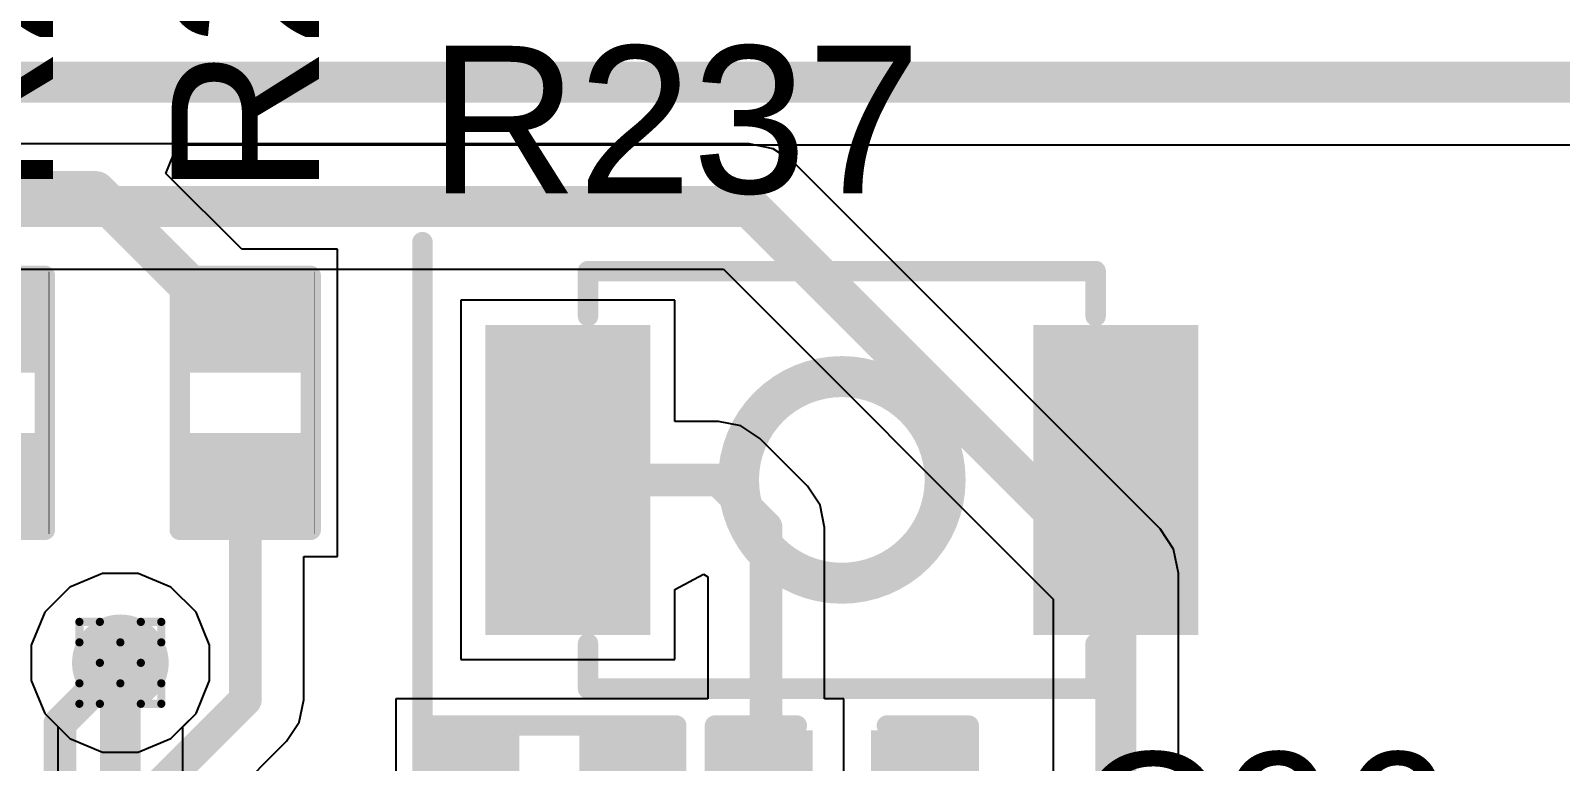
# Model space of a CAD drawing. Header units: inches. Extents: x -11 to 5379, y 0 to 5429.
# Drawn here: x 205.27 to 214.77, y 46.26 to 50.79 of the extents above; entities that cross this region are included whole.
import ezdxf

# ---------------------------------------------------------------- set-up
doc = ezdxf.new("R2010")
doc.units = ezdxf.units.IN
for name, color, linetype in [('Bottom Layer', 5, 'Continuous'), ('Drill Drawing', 1, 'Continuous'), ('GND', 16, 'Continuous'), ('PWR', 76, 'Continuous'), ('Top Layer', 1, 'Continuous'), ('Top Overlay', 2, 'Continuous'), ('Top Paste', 8, 'Continuous'), ('Top Solder', 216, 'Continuous'), ('Via Holes', 16, 'Continuous')]:
    doc.layers.add(name, color=color, linetype=linetype)
doc.styles.add('Arial', font='', dxfattribs={"height": 0.2})
doc.styles.get('Arial').set_extended_font_data('Arial')

# ---------------------------------------------------------------- blocks, each defined once
blk = doc.blocks.new('B3U_1000P_186')
at = {"layer": 'Top Layer'}
for points in [[(-2.11, 0.86), (-1.29, 0.86), (-1.29, -0.86), (-2.11, -0.86)], [(1.29, 0.86), (2.11, 0.86), (2.11, -0.86), (1.29, -0.86)]]:
    blk.add_hatch(color=1, dxfattribs=at).paths.add_polyline_path(points)
at = {"layer": 'Top Paste'}
for points in [[(-2.11, 0.86), (-1.29, 0.86), (-1.29, -0.86), (-2.11, -0.86)], [(1.29, 0.86), (2.11, 0.86), (2.11, -0.86), (1.29, -0.86)]]:
    blk.add_hatch(color=8, dxfattribs=at).paths.add_polyline_path(points)
at = {"layer": 'Top Solder'}
for points in [[(-2.2116, 0.9616), (-1.1884, 0.9616), (-1.1884, -0.9616), (-2.2116, -0.9616)], [(1.1884, 0.9616), (2.2116, 0.9616), (2.2116, -0.9616), (1.1884, -0.9616)]]:
    blk.add_hatch(color=216, dxfattribs=at).paths.add_polyline_path(points)
at = {"layer": 'Top Overlay'}
for points in [[(-1.5748, 1.2954, 0.127, 0.127, 0), (-1.5748, 1.016, 0.127, 0.127, 0)], [(1.5748, 1.2954, 0.127, 0.127, 0), (-1.5748, 1.2954, 0.127, 0.127, 0)], [(1.5748, 1.2954, 0.127, 0.127, 0), (1.5748, 1.016, 0.127, 0.127, 0)], [(-1.5748, -1.016, 0.127, 0.127, 0), (-1.5748, -1.2954, 0.127, 0.127, 0)], [(1.5748, -1.016, 0.127, 0.127, 0), (1.5748, -1.2954, 0.127, 0.127, 0)], [(1.5748, -1.2954, 0.127, 0.127, 0), (-1.5748, -1.2954, 0.127, 0.127, 0)]]:
    blk.add_lwpolyline(points, format="xyseb", dxfattribs=at)
for points in [[(-1.6065, 1.2954, 0.0635, 0.0635, 1), (-1.5431, 1.2954, 0.0635, 0.0635, 1)], [(-1.6065, 1.2954, 0.0635, 0.0635, 1), (-1.5431, 1.2954, 0.0635, 0.0635, 1)], [(1.5431, 1.2954, 0.0635, 0.0635, 1), (1.6066, 1.2954, 0.0635, 0.0635, 1)], [(1.5431, 1.2954, 0.0635, 0.0635, 1), (1.6066, 1.2954, 0.0635, 0.0635, 1)], [(-1.6065, 1.016, 0.0635, 0.0635, 1), (-1.5431, 1.016, 0.0635, 0.0635, 1)], [(1.5431, 1.016, 0.0635, 0.0635, 1), (1.6066, 1.016, 0.0635, 0.0635, 1)], [(0.6411, 0, 0.254, 0.254, 1), (-0.6411, 0, 0.254, 0.254, 1)], [(-0.7046, 0, 0.127, 0.127, 1), (-0.5776, 0, 0.127, 0.127, 1)], [(0.5776, 0, 0.127, 0.127, 1), (0.7046, 0, 0.127, 0.127, 1)], [(-1.6065, -1.016, 0.0635, 0.0635, 1), (-1.5431, -1.016, 0.0635, 0.0635, 1)], [(1.5431, -1.016, 0.0635, 0.0635, 1), (1.6066, -1.016, 0.0635, 0.0635, 1)], [(-1.6065, -1.2954, 0.0635, 0.0635, 1), (-1.5431, -1.2954, 0.0635, 0.0635, 1)], [(-1.6065, -1.2954, 0.0635, 0.0635, 1), (-1.5431, -1.2954, 0.0635, 0.0635, 1)], [(1.5431, -1.2954, 0.0635, 0.0635, 1), (1.6066, -1.2954, 0.0635, 0.0635, 1)], [(1.5431, -1.2954, 0.0635, 0.0635, 1), (1.6066, -1.2954, 0.0635, 0.0635, 1)]]:
    blk.add_lwpolyline(points, format="xyseb", close=True, dxfattribs=at)
blk = doc.blocks.new('R___0402_252')
at = {"layer": 'Top Layer'}
for points in [[(-0.6985, -0.3175), (-0.6985, 0.3175), (-0.2413, 0.3175), (-0.2413, -0.3175)], [(0.2413, -0.3175), (0.2413, 0.3175), (0.6985, 0.3175), (0.6985, -0.3175)]]:
    blk.add_hatch(color=1, dxfattribs=at).paths.add_polyline_path(points)
at = {"layer": 'Top Paste'}
for points in [[(-0.6985, -0.3175), (-0.6985, 0.3175), (-0.2413, 0.3175), (-0.2413, -0.3175)], [(0.2413, -0.3175), (0.2413, 0.3175), (0.6985, 0.3175), (0.6985, -0.3175)]]:
    blk.add_hatch(color=8, dxfattribs=at).paths.add_polyline_path(points)
at = {"layer": 'Top Solder'}
for points in [[(-0.7535, -0.3725), (-0.7535, 0.3725), (-0.1863, 0.3725), (-0.1863, -0.3725)], [(0.1863, -0.3725), (0.1863, 0.3725), (0.7535, 0.3725), (0.7535, -0.3725)]]:
    blk.add_hatch(color=216, dxfattribs=at).paths.add_polyline_path(points)
at = {"layer": 'Top Overlay'}
for points in [[(-0.7874, 0.4064, 0.127, 0.127, 0), (-0.7874, -0.4064, 0.127, 0.127, 0)], [(-0.7874, 0.4064, 0.127, 0.127, 0), (0.7874, 0.4064, 0.127, 0.127, 0)], [(0.7874, 0.4064, 0.127, 0.127, 0), (0.7874, -0.4064, 0.127, 0.127, 0)], [(-0.7874, -0.4064, 0.127, 0.127, 0), (0.7874, -0.4064, 0.127, 0.127, 0)], [(-0.8128, -0.4318, 0.00323, 0.00323, 0), (0.8128, -0.4318, 0.00323, 0.00323, 0)]]:
    blk.add_lwpolyline(points, format="xyseb", dxfattribs=at)
for points in [[(-0.8191, 0.4064, 0.0635, 0.0635, 1), (-0.7556, 0.4064, 0.0635, 0.0635, 1)], [(-0.8191, 0.4064, 0.0635, 0.0635, 1), (-0.7556, 0.4064, 0.0635, 0.0635, 1)], [(0.7556, 0.4064, 0.0635, 0.0635, 1), (0.8191, 0.4064, 0.0635, 0.0635, 1)], [(0.7556, 0.4064, 0.0635, 0.0635, 1), (0.8191, 0.4064, 0.0635, 0.0635, 1)], [(-0.8191, -0.4064, 0.0635, 0.0635, 1), (-0.7556, -0.4064, 0.0635, 0.0635, 1)], [(-0.8191, -0.4064, 0.0635, 0.0635, 1), (-0.7556, -0.4064, 0.0635, 0.0635, 1)], [(0.7556, -0.4064, 0.0635, 0.0635, 1), (0.8191, -0.4064, 0.0635, 0.0635, 1)], [(0.7556, -0.4064, 0.0635, 0.0635, 1), (0.8191, -0.4064, 0.0635, 0.0635, 1)], [(-0.8136, -0.4318, 0.00161, 0.00161, 1), (-0.812, -0.4318, 0.00161, 0.00161, 1)], [(0.812, -0.4318, 0.00161, 0.00161, 1), (0.8136, -0.4318, 0.00161, 0.00161, 1)]]:
    blk.add_lwpolyline(points, format="xyseb", close=True, dxfattribs=at)
blk = doc.blocks.new('R___0402_256')
at = {"layer": 'Top Layer'}
for points in [[(-0.6985, -0.3175), (-0.6985, 0.3175), (-0.2413, 0.3175), (-0.2413, -0.3175)], [(0.2413, -0.3175), (0.2413, 0.3175), (0.6985, 0.3175), (0.6985, -0.3175)]]:
    blk.add_hatch(color=1, dxfattribs=at).paths.add_polyline_path(points)
at = {"layer": 'Top Paste'}
for points in [[(-0.6985, -0.3175), (-0.6985, 0.3175), (-0.2413, 0.3175), (-0.2413, -0.3175)], [(0.2413, -0.3175), (0.2413, 0.3175), (0.6985, 0.3175), (0.6985, -0.3175)]]:
    blk.add_hatch(color=8, dxfattribs=at).paths.add_polyline_path(points)
at = {"layer": 'Top Solder'}
for points in [[(-0.7535, -0.3725), (-0.7535, 0.3725), (-0.1863, 0.3725), (-0.1863, -0.3725)], [(0.1863, -0.3725), (0.1863, 0.3725), (0.7535, 0.3725), (0.7535, -0.3725)]]:
    blk.add_hatch(color=216, dxfattribs=at).paths.add_polyline_path(points)
at = {"layer": 'Top Overlay'}
for points in [[(-0.7874, 0.4064, 0.127, 0.127, 0), (-0.7874, -0.4064, 0.127, 0.127, 0)], [(-0.7874, 0.4064, 0.127, 0.127, 0), (0.7874, 0.4064, 0.127, 0.127, 0)], [(0.7874, 0.4064, 0.127, 0.127, 0), (0.7874, -0.4064, 0.127, 0.127, 0)], [(-0.7874, -0.4064, 0.127, 0.127, 0), (0.7874, -0.4064, 0.127, 0.127, 0)], [(-0.8128, -0.4318, 0.00323, 0.00323, 0), (0.8128, -0.4318, 0.00323, 0.00323, 0)]]:
    blk.add_lwpolyline(points, format="xyseb", dxfattribs=at)
for points in [[(-0.8191, 0.4064, 0.0635, 0.0635, 1), (-0.7556, 0.4064, 0.0635, 0.0635, 1)], [(-0.8191, 0.4064, 0.0635, 0.0635, 1), (-0.7556, 0.4064, 0.0635, 0.0635, 1)], [(0.7556, 0.4064, 0.0635, 0.0635, 1), (0.8191, 0.4064, 0.0635, 0.0635, 1)], [(0.7556, 0.4064, 0.0635, 0.0635, 1), (0.8191, 0.4064, 0.0635, 0.0635, 1)], [(-0.8191, -0.4064, 0.0635, 0.0635, 1), (-0.7556, -0.4064, 0.0635, 0.0635, 1)], [(-0.8191, -0.4064, 0.0635, 0.0635, 1), (-0.7556, -0.4064, 0.0635, 0.0635, 1)], [(0.7556, -0.4064, 0.0635, 0.0635, 1), (0.8191, -0.4064, 0.0635, 0.0635, 1)], [(0.7556, -0.4064, 0.0635, 0.0635, 1), (0.8191, -0.4064, 0.0635, 0.0635, 1)], [(-0.8136, -0.4318, 0.00161, 0.00161, 1), (-0.812, -0.4318, 0.00161, 0.00161, 1)], [(0.812, -0.4318, 0.00161, 0.00161, 1), (0.8136, -0.4318, 0.00161, 0.00161, 1)]]:
    blk.add_lwpolyline(points, format="xyseb", close=True, dxfattribs=at)
blk = doc.blocks.new('R___0402_275')
at = {"layer": 'Top Layer'}
for points in [[(-0.6985, -0.3175), (-0.6985, 0.3175), (-0.2413, 0.3175), (-0.2413, -0.3175)], [(0.2413, -0.3175), (0.2413, 0.3175), (0.6985, 0.3175), (0.6985, -0.3175)]]:
    blk.add_hatch(color=1, dxfattribs=at).paths.add_polyline_path(points)
at = {"layer": 'Top Paste'}
for points in [[(-0.6985, -0.3175), (-0.6985, 0.3175), (-0.2413, 0.3175), (-0.2413, -0.3175)], [(0.2413, -0.3175), (0.2413, 0.3175), (0.6985, 0.3175), (0.6985, -0.3175)]]:
    blk.add_hatch(color=8, dxfattribs=at).paths.add_polyline_path(points)
at = {"layer": 'Top Solder'}
for points in [[(-0.7535, -0.3725), (-0.7535, 0.3725), (-0.1863, 0.3725), (-0.1863, -0.3725)], [(0.1863, -0.3725), (0.1863, 0.3725), (0.7535, 0.3725), (0.7535, -0.3725)]]:
    blk.add_hatch(color=216, dxfattribs=at).paths.add_polyline_path(points)
at = {"layer": 'Top Overlay'}
for points in [[(-0.7874, -0.4064, 0.127, 0.127, 0), (-0.7874, 0.4064, 0.127, 0.127, 0)], [(-0.7874, 0.4064, 0.127, 0.127, 0), (0.7874, 0.4064, 0.127, 0.127, 0)], [(0.7874, -0.4064, 0.127, 0.127, 0), (0.7874, 0.4064, 0.127, 0.127, 0)], [(-0.7874, -0.4064, 0.127, 0.127, 0), (0.7874, -0.4064, 0.127, 0.127, 0)], [(-0.8128, -0.4318, 0.00323, 0.00323, 0), (0.8128, -0.4318, 0.00323, 0.00323, 0)]]:
    blk.add_lwpolyline(points, format="xyseb", dxfattribs=at)
for points in [[(-0.8191, 0.4064, 0.0635, 0.0635, 1), (-0.7556, 0.4064, 0.0635, 0.0635, 1)], [(-0.8191, 0.4064, 0.0635, 0.0635, 1), (-0.7556, 0.4064, 0.0635, 0.0635, 1)], [(0.7556, 0.4064, 0.0635, 0.0635, 1), (0.8191, 0.4064, 0.0635, 0.0635, 1)], [(0.7556, 0.4064, 0.0635, 0.0635, 1), (0.8191, 0.4064, 0.0635, 0.0635, 1)], [(-0.8191, -0.4064, 0.0635, 0.0635, 1), (-0.7556, -0.4064, 0.0635, 0.0635, 1)], [(-0.8191, -0.4064, 0.0635, 0.0635, 1), (-0.7556, -0.4064, 0.0635, 0.0635, 1)], [(0.7556, -0.4064, 0.0635, 0.0635, 1), (0.8191, -0.4064, 0.0635, 0.0635, 1)], [(0.7556, -0.4064, 0.0635, 0.0635, 1), (0.8191, -0.4064, 0.0635, 0.0635, 1)], [(-0.8136, -0.4318, 0.00161, 0.00161, 1), (-0.812, -0.4318, 0.00161, 0.00161, 1)], [(0.812, -0.4318, 0.00161, 0.00161, 1), (0.8136, -0.4318, 0.00161, 0.00161, 1)]]:
    blk.add_lwpolyline(points, format="xyseb", close=True, dxfattribs=at)
blk = doc.blocks.new('C___0402_634')
at = {"layer": 'Top Layer'}
for points in [[(-0.6985, -0.3175), (-0.6985, 0.3175), (-0.2413, 0.3175), (-0.2413, -0.3175)], [(0.2413, -0.3175), (0.2413, 0.3175), (0.6985, 0.3175), (0.6985, -0.3175)]]:
    blk.add_hatch(color=1, dxfattribs=at).paths.add_polyline_path(points)
at = {"layer": 'Top Paste'}
for points in [[(-0.6985, -0.3175), (-0.6985, 0.3175), (-0.2413, 0.3175), (-0.2413, -0.3175)], [(0.2413, -0.3175), (0.2413, 0.3175), (0.6985, 0.3175), (0.6985, -0.3175)]]:
    blk.add_hatch(color=8, dxfattribs=at).paths.add_polyline_path(points)
at = {"layer": 'Top Solder'}
for points in [[(-0.7585, -0.3775), (-0.7585, 0.3775), (-0.1813, 0.3775), (-0.1813, -0.3775)], [(0.1813, -0.3775), (0.1813, 0.3775), (0.7585, 0.3775), (0.7585, -0.3775)]]:
    blk.add_hatch(color=216, dxfattribs=at).paths.add_polyline_path(points)
at = {"layer": 'Top Overlay'}
for points in [[(-0.7874, -0.4064, 0.127, 0.127, 0), (-0.7874, 0.4064, 0.127, 0.127, 0)], [(-0.7874, 0.4064, 0.127, 0.127, 0), (-0.2794, 0.4064, 0.127, 0.127, 0)], [(0.2794, 0.4064, 0.127, 0.127, 0), (0.7874, 0.4064, 0.127, 0.127, 0)], [(0.7874, -0.4064, 0.127, 0.127, 0), (0.7874, 0.4064, 0.127, 0.127, 0)], [(-0.7874, -0.4064, 0.127, 0.127, 0), (-0.2794, -0.4064, 0.127, 0.127, 0)], [(0.2794, -0.4064, 0.127, 0.127, 0), (0.7874, -0.4064, 0.127, 0.127, 0)]]:
    blk.add_lwpolyline(points, format="xyseb", dxfattribs=at)
for points in [[(-0.8191, 0.4064, 0.0635, 0.0635, 1), (-0.7556, 0.4064, 0.0635, 0.0635, 1)], [(-0.8191, 0.4064, 0.0635, 0.0635, 1), (-0.7556, 0.4064, 0.0635, 0.0635, 1)], [(-0.3111, 0.4064, 0.0635, 0.0635, 1), (-0.2477, 0.4064, 0.0635, 0.0635, 1)], [(0.2477, 0.4064, 0.0635, 0.0635, 1), (0.3111, 0.4064, 0.0635, 0.0635, 1)], [(0.7556, 0.4064, 0.0635, 0.0635, 1), (0.8191, 0.4064, 0.0635, 0.0635, 1)], [(0.7556, 0.4064, 0.0635, 0.0635, 1), (0.8191, 0.4064, 0.0635, 0.0635, 1)], [(-0.8191, -0.4064, 0.0635, 0.0635, 1), (-0.7556, -0.4064, 0.0635, 0.0635, 1)], [(-0.8191, -0.4064, 0.0635, 0.0635, 1), (-0.7556, -0.4064, 0.0635, 0.0635, 1)], [(-0.3111, -0.4064, 0.0635, 0.0635, 1), (-0.2477, -0.4064, 0.0635, 0.0635, 1)], [(0.2477, -0.4064, 0.0635, 0.0635, 1), (0.3111, -0.4064, 0.0635, 0.0635, 1)], [(0.7556, -0.4064, 0.0635, 0.0635, 1), (0.8191, -0.4064, 0.0635, 0.0635, 1)], [(0.7556, -0.4064, 0.0635, 0.0635, 1), (0.8191, -0.4064, 0.0635, 0.0635, 1)]]:
    blk.add_lwpolyline(points, format="xyseb", close=True, dxfattribs=at)

msp = doc.modelspace()

# ---------------------------------------------------------------- hatches: boundary and pattern name
at = {"layer": 'Bottom Layer'}
h = msp.add_hatch(color=5, dxfattribs=at)
edge = h.paths.add_edge_path()
edge.add_arc((205.8317, 46.871), 0.3, 0, 360)
at = {"layer": 'GND'}
h = msp.add_hatch(color=16, dxfattribs=at)
edge = h.paths.add_edge_path()
edge.add_arc((205.8317, 46.871), 0.3, 0, 360)
at = {"layer": 'PWR'}
h = msp.add_hatch(color=76, dxfattribs=at)
edge = h.paths.add_edge_path()
edge.add_arc((205.8317, 46.871), 0.3, 0, 360)
at = {"layer": 'Top Layer'}
h = msp.add_hatch(color=1, dxfattribs=at)
edge = h.paths.add_edge_path()
edge.add_arc((205.8317, 46.871), 0.3, 0, 360)
at = {"layer": 'Via Holes'}
h = msp.add_hatch(color=7, dxfattribs=at)
edge = h.paths.add_edge_path()
edge.add_arc((205.8317, 46.871), 0.15, 0, 360)

# ---------------------------------------------------------------- linework, layer by layer
at = {"layer": 'Bottom Layer'}
for p, q in [((209.7344, 50.0896), (185.2624, 50.0896)), ((209.8831, 50.0601), (209.7344, 50.0896)), ((210.0091, 49.9758), (209.8831, 50.0601)), ((212.2833, 47.7017), (210.0091, 49.9758)), ((185.1731, 49.3127), (209.5735, 49.3127)), ((209.5735, 49.3127), (211.6201, 47.2661)), ((212.3675, 47.5757), (212.2833, 47.7017)), ((212.3971, 47.427), (212.3675, 47.5757)), ((205.7215, 47.425), (205.5179, 47.3406)), ((205.9419, 47.425), (205.7215, 47.425)), ((206.1455, 47.3406), (205.9419, 47.425)), ((212.3971, 43.502), (212.3971, 47.427)), ((205.5179, 47.3406), (205.3621, 47.1848)), ((206.3014, 47.1848), (206.1455, 47.3406)), ((205.3621, 47.1848), (205.2777, 46.9812)), ((206.3857, 46.9812), (206.3014, 47.1848)), ((211.6201, 47.2661), (211.6201, 43.502)), ((205.2777, 46.9812), (205.2777, 46.7608)), ((206.3857, 46.7608), (206.3857, 46.9812)), ((205.2777, 46.7608), (205.3621, 46.5572)), ((206.3014, 46.5572), (206.3857, 46.7608)), ((205.3621, 46.5572), (205.4432, 46.476)), ((206.2202, 46.476), (206.3014, 46.5572)), ((205.4432, 46.476), (205.4432, 45.6986)), ((206.2202, 45.5377), (206.2202, 46.476))]:
    msp.add_line(p, q, dxfattribs=at)
for points in [[(185.0122, 49.7012, 0.254, 0.254, 0), (209.7344, 49.7012, 0.254, 0.254, 0)], [(209.7344, 49.7012, 0.254, 0.254, 0), (212.0086, 47.427, 0.254, 0.254, 0)], [(212.0086, 43.107, 0.254, 0.254, 0), (212.0086, 47.427, 0.254, 0.254, 0)], [(205.8317, 45.5377, 0.254, 0.254, 0), (205.8317, 46.871, 0.254, 0.254, 0)]]:
    msp.add_lwpolyline(points, format="xyseb", dxfattribs=at)
for points in [[(209.6709, 49.7012, 0.127, 0.127, 1), (209.7979, 49.7012, 0.127, 0.127, 1)], [(209.6709, 49.7012, 0.127, 0.127, 1), (209.7979, 49.7012, 0.127, 0.127, 1)], [(211.9451, 47.427, 0.127, 0.127, 1), (212.0721, 47.427, 0.127, 0.127, 1)], [(211.9451, 47.427, 0.127, 0.127, 1), (212.0721, 47.427, 0.127, 0.127, 1)], [(205.7682, 46.871, 0.127, 0.127, 1), (205.8952, 46.871, 0.127, 0.127, 1)]]:
    msp.add_lwpolyline(points, format="xyseb", close=True, dxfattribs=at)
at = {"layer": 'Drill Drawing'}
for points in [[(205.5777, 46.998, 0.0508, 0.0508, 0), (205.5777, 47.125, 0.0508, 0.0508, 0)], [(205.5777, 47.125, 0.0508, 0.0508, 0), (205.7047, 47.125, 0.0508, 0.0508, 0)], [(205.7047, 47.125, 0.0508, 0.0508, 0), (205.8317, 46.998, 0.0508, 0.0508, 0)], [(205.8317, 46.998, 0.0508, 0.0508, 0), (205.9587, 47.125, 0.0508, 0.0508, 0)], [(205.9587, 47.125, 0.0508, 0.0508, 0), (206.0857, 47.125, 0.0508, 0.0508, 0)], [(206.0857, 46.998, 0.0508, 0.0508, 0), (206.0857, 47.125, 0.0508, 0.0508, 0)], [(205.5777, 46.998, 0.0508, 0.0508, 0), (205.7047, 46.871, 0.0508, 0.0508, 0)], [(205.9587, 46.871, 0.0508, 0.0508, 0), (206.0857, 46.998, 0.0508, 0.0508, 0)], [(205.5777, 46.744, 0.0508, 0.0508, 0), (205.7047, 46.871, 0.0508, 0.0508, 0)], [(205.9587, 46.871, 0.0508, 0.0508, 0), (206.0857, 46.744, 0.0508, 0.0508, 0)], [(205.5777, 46.617, 0.0508, 0.0508, 0), (205.5777, 46.744, 0.0508, 0.0508, 0)], [(205.7047, 46.617, 0.0508, 0.0508, 0), (205.8317, 46.744, 0.0508, 0.0508, 0)], [(205.8317, 46.744, 0.0508, 0.0508, 0), (205.9587, 46.617, 0.0508, 0.0508, 0)], [(206.0857, 46.617, 0.0508, 0.0508, 0), (206.0857, 46.744, 0.0508, 0.0508, 0)], [(205.5777, 46.617, 0.0508, 0.0508, 0), (205.7047, 46.617, 0.0508, 0.0508, 0)], [(205.9587, 46.617, 0.0508, 0.0508, 0), (206.0857, 46.617, 0.0508, 0.0508, 0)]]:
    msp.add_lwpolyline(points, format="xyseb", dxfattribs=at)
for points in [[(205.565, 47.125, 0.0254, 0.0254, 1), (205.5904, 47.125, 0.0254, 0.0254, 1)], [(205.565, 47.125, 0.0254, 0.0254, 1), (205.5904, 47.125, 0.0254, 0.0254, 1)], [(205.692, 47.125, 0.0254, 0.0254, 1), (205.7174, 47.125, 0.0254, 0.0254, 1)], [(205.692, 47.125, 0.0254, 0.0254, 1), (205.7174, 47.125, 0.0254, 0.0254, 1)], [(205.946, 47.125, 0.0254, 0.0254, 1), (205.9714, 47.125, 0.0254, 0.0254, 1)], [(205.946, 47.125, 0.0254, 0.0254, 1), (205.9714, 47.125, 0.0254, 0.0254, 1)], [(206.073, 47.125, 0.0254, 0.0254, 1), (206.0984, 47.125, 0.0254, 0.0254, 1)], [(206.073, 47.125, 0.0254, 0.0254, 1), (206.0984, 47.125, 0.0254, 0.0254, 1)], [(205.565, 46.998, 0.0254, 0.0254, 1), (205.5904, 46.998, 0.0254, 0.0254, 1)], [(205.565, 46.998, 0.0254, 0.0254, 1), (205.5904, 46.998, 0.0254, 0.0254, 1)], [(205.819, 46.998, 0.0254, 0.0254, 1), (205.8444, 46.998, 0.0254, 0.0254, 1)], [(205.819, 46.998, 0.0254, 0.0254, 1), (205.8444, 46.998, 0.0254, 0.0254, 1)], [(206.073, 46.998, 0.0254, 0.0254, 1), (206.0984, 46.998, 0.0254, 0.0254, 1)], [(206.073, 46.998, 0.0254, 0.0254, 1), (206.0984, 46.998, 0.0254, 0.0254, 1)], [(205.692, 46.871, 0.0254, 0.0254, 1), (205.7174, 46.871, 0.0254, 0.0254, 1)], [(205.692, 46.871, 0.0254, 0.0254, 1), (205.7174, 46.871, 0.0254, 0.0254, 1)], [(205.946, 46.871, 0.0254, 0.0254, 1), (205.9714, 46.871, 0.0254, 0.0254, 1)], [(205.946, 46.871, 0.0254, 0.0254, 1), (205.9714, 46.871, 0.0254, 0.0254, 1)], [(205.565, 46.744, 0.0254, 0.0254, 1), (205.5904, 46.744, 0.0254, 0.0254, 1)], [(205.565, 46.744, 0.0254, 0.0254, 1), (205.5904, 46.744, 0.0254, 0.0254, 1)], [(205.819, 46.744, 0.0254, 0.0254, 1), (205.8444, 46.744, 0.0254, 0.0254, 1)], [(205.819, 46.744, 0.0254, 0.0254, 1), (205.8444, 46.744, 0.0254, 0.0254, 1)], [(206.073, 46.744, 0.0254, 0.0254, 1), (206.0984, 46.744, 0.0254, 0.0254, 1)], [(206.073, 46.744, 0.0254, 0.0254, 1), (206.0984, 46.744, 0.0254, 0.0254, 1)], [(205.565, 46.617, 0.0254, 0.0254, 1), (205.5904, 46.617, 0.0254, 0.0254, 1)], [(205.565, 46.617, 0.0254, 0.0254, 1), (205.5904, 46.617, 0.0254, 0.0254, 1)], [(205.692, 46.617, 0.0254, 0.0254, 1), (205.7174, 46.617, 0.0254, 0.0254, 1)], [(205.692, 46.617, 0.0254, 0.0254, 1), (205.7174, 46.617, 0.0254, 0.0254, 1)], [(205.946, 46.617, 0.0254, 0.0254, 1), (205.9714, 46.617, 0.0254, 0.0254, 1)], [(205.946, 46.617, 0.0254, 0.0254, 1), (205.9714, 46.617, 0.0254, 0.0254, 1)], [(206.073, 46.617, 0.0254, 0.0254, 1), (206.0984, 46.617, 0.0254, 0.0254, 1)], [(206.073, 46.617, 0.0254, 0.0254, 1), (206.0984, 46.617, 0.0254, 0.0254, 1)]]:
    msp.add_lwpolyline(points, format="xyseb", close=True, dxfattribs=at)
at = {"layer": 'GND'}
for p, q in [((205.7215, 47.425), (205.5179, 47.3406)), ((205.9419, 47.425), (205.7215, 47.425)), ((206.1455, 47.3406), (205.9419, 47.425)), ((205.5179, 47.3406), (205.3621, 47.1848)), ((206.3014, 47.1848), (206.1455, 47.3406)), ((205.3621, 47.1848), (205.2777, 46.9812)), ((206.3857, 46.9812), (206.3014, 47.1848)), ((205.2777, 46.9812), (205.2777, 46.7608)), ((206.3857, 46.7608), (206.3857, 46.9812)), ((205.2777, 46.7608), (205.3621, 46.5572)), ((206.3014, 46.5572), (206.3857, 46.7608)), ((205.3621, 46.5572), (205.5179, 46.4013)), ((206.1455, 46.4013), (206.3014, 46.5572)), ((205.5179, 46.4013), (205.7215, 46.317)), ((205.9419, 46.317), (206.1455, 46.4013)), ((205.7215, 46.317), (205.9419, 46.317))]:
    msp.add_line(p, q, dxfattribs=at)
at = {"layer": 'PWR'}
for p, q in [((205.7215, 47.425), (205.5179, 47.3406)), ((205.9419, 47.425), (205.7215, 47.425)), ((206.1455, 47.3406), (205.9419, 47.425)), ((205.5179, 47.3406), (205.3621, 47.1848)), ((206.3014, 47.1848), (206.1455, 47.3406)), ((205.3621, 47.1848), (205.2777, 46.9812)), ((206.3857, 46.9812), (206.3014, 47.1848)), ((205.2777, 46.9812), (205.2777, 46.7608)), ((206.3857, 46.7608), (206.3857, 46.9812)), ((205.2777, 46.7608), (205.3621, 46.5572)), ((206.3014, 46.5572), (206.3857, 46.7608)), ((205.3621, 46.5572), (205.5179, 46.4013)), ((206.1455, 46.4013), (206.3014, 46.5572)), ((205.5179, 46.4013), (205.7215, 46.317)), ((205.9419, 46.317), (206.1455, 46.4013)), ((205.7215, 46.317), (205.9419, 46.317))]:
    msp.add_line(p, q, dxfattribs=at)
at = {"layer": 'Top Layer'}
for p, q in [((206.1136, 49.9073), (206.1873, 50.0851)), ((206.1873, 50.0851), (233.6778, 50.0851)), ((206.5846, 49.4364), (206.1136, 49.9073)), ((207.1782, 49.4364), (206.5846, 49.4364)), ((207.1782, 48.4712), (207.1782, 49.4364)), ((209.2726, 49.1198), (207.9446, 49.1198)), ((207.9446, 49.1198), (207.9446, 46.8918)), ((209.2726, 48.3683), (209.2726, 49.1198)), ((207.1782, 47.5314), (207.1782, 48.4712)), ((209.5438, 48.3683), (209.2726, 48.3683)), ((209.6826, 48.3407), (209.5438, 48.3683)), ((209.5438, 48.3683), (209.5438, 48.3683)), ((209.8002, 48.2621), (209.6826, 48.3407)), ((210.0951, 47.9672), (209.8002, 48.2621)), ((210.1737, 47.8496), (210.0951, 47.9672)), ((210.0951, 47.9672), (210.0951, 47.9672)), ((210.2013, 47.7109), (210.1737, 47.8496)), ((210.2013, 47.7108), (210.2013, 47.7109)), ((210.2013, 46.6469), (210.2013, 47.7108)), ((206.9693, 46.6413), (206.9693, 47.5314)), ((206.9693, 47.5314), (207.1782, 47.5314)), ((209.2726, 47.3268), (209.4504, 47.4218)), ((209.4504, 47.4218), (209.4761, 47.4046)), ((209.4761, 47.4046), (209.4761, 46.6469)), ((209.2726, 46.8918), (209.2726, 47.3268)), ((207.9446, 46.8918), (209.2726, 46.8918)), ((206.9417, 46.5025), (206.9693, 46.6413)), ((206.9693, 46.6413), (206.9693, 46.6413)), ((209.4761, 46.6469), (207.541, 46.6469)), ((207.541, 46.6469), (207.541, 46.0166)), ((210.3213, 46.6469), (210.2013, 46.6469)), ((210.3213, 45.5039), (210.3213, 46.6469)), ((206.8631, 46.3849), (206.9417, 46.5025)), ((206.3427, 45.8645), (206.8631, 46.3849)), ((206.8631, 46.3849), (206.8631, 46.3849))]:
    msp.add_line(p, q, dxfattribs=at)
for points in [[(182.9105, 50.4736, 0.254, 0.254, 0), (233.8387, 50.4736, 0.254, 0.254, 0)], [(185.1263, 49.7944, 0.254, 0.254, 0), (205.6772, 49.7944, 0.254, 0.254, 0)], [(205.6772, 49.7944, 0.254, 0.254, 0), (206.5178, 48.9538, 0.254, 0.254, 0)], [(206.5178, 48.9538, 0.254, 0.254, 0), (206.6067, 48.9538, 0.254, 0.254, 0)], [(206.6067, 46.6413, 0.2032, 0.2032, 0), (206.6067, 48.014, 0.2032, 0.2032, 0)], [(208.6086, 48.0058, 0.2032, 0.2032, 0), (209.5438, 48.0058, 0.2032, 0.2032, 0)], [(209.5438, 48.0058, 0.2032, 0.2032, 0), (209.8387, 47.7109, 0.2032, 0.2032, 0)], [(209.8387, 46.0754, 0.2032, 0.2032, 0), (209.8387, 47.7109, 0.2032, 0.2032, 0)], [(205.4567, 46.496, 0.2032, 0.2032, 0), (205.8317, 46.871, 0.2032, 0.2032, 0)], [(205.9801, 46.0147, 0.2032, 0.2032, 0), (206.6067, 46.6413, 0.2032, 0.2032, 0)], [(205.4567, 45.257, 0.2032, 0.2032, 0), (205.4567, 46.496, 0.2032, 0.2032, 0)]]:
    msp.add_lwpolyline(points, format="xyseb", dxfattribs=at)
for points in [[(205.6137, 49.7944, 0.127, 0.127, 1), (205.7407, 49.7944, 0.127, 0.127, 1)], [(205.6137, 49.7944, 0.127, 0.127, 1), (205.7407, 49.7944, 0.127, 0.127, 1)], [(206.4543, 48.9538, 0.127, 0.127, 1), (206.5813, 48.9538, 0.127, 0.127, 1)], [(206.4543, 48.9538, 0.127, 0.127, 1), (206.5813, 48.9538, 0.127, 0.127, 1)], [(206.5432, 48.9538, 0.127, 0.127, 1), (206.6702, 48.9538, 0.127, 0.127, 1)], [(206.5559, 48.014, 0.1016, 0.1016, 1), (206.6575, 48.014, 0.1016, 0.1016, 1)], [(208.5578, 48.0058, 0.1016, 0.1016, 1), (208.6594, 48.0058, 0.1016, 0.1016, 1)], [(209.493, 48.0058, 0.1016, 0.1016, 1), (209.5946, 48.0058, 0.1016, 0.1016, 1)], [(209.493, 48.0058, 0.1016, 0.1016, 1), (209.5946, 48.0058, 0.1016, 0.1016, 1)], [(209.7879, 47.7109, 0.1016, 0.1016, 1), (209.8895, 47.7109, 0.1016, 0.1016, 1)], [(209.7879, 47.7109, 0.1016, 0.1016, 1), (209.8895, 47.7109, 0.1016, 0.1016, 1)], [(205.7809, 46.871, 0.1016, 0.1016, 1), (205.8825, 46.871, 0.1016, 0.1016, 1)], [(206.5559, 46.6413, 0.1016, 0.1016, 1), (206.6575, 46.6413, 0.1016, 0.1016, 1)], [(206.5559, 46.6413, 0.1016, 0.1016, 1), (206.6575, 46.6413, 0.1016, 0.1016, 1)], [(205.4059, 46.496, 0.1016, 0.1016, 1), (205.5075, 46.496, 0.1016, 0.1016, 1)], [(205.4059, 46.496, 0.1016, 0.1016, 1), (205.5075, 46.496, 0.1016, 0.1016, 1)]]:
    msp.add_lwpolyline(points, format="xyseb", close=True, dxfattribs=at)
at = {"layer": 'Top Overlay'}
msp.add_lwpolyline([(207.7061, 46.4818, 0.127, 0.127, 0), (207.7061, 49.4807, 0.127, 0.127, 0)], format="xyseb", dxfattribs=at)
for points in [[(207.6743, 49.4807, 0.0635, 0.0635, 1), (207.7378, 49.4807, 0.0635, 0.0635, 1)], [(207.6743, 46.4818, 0.0635, 0.0635, 1), (207.7378, 46.4818, 0.0635, 0.0635, 1)]]:
    msp.add_lwpolyline(points, format="xyseb", close=True, dxfattribs=at)

# ---------------------------------------------------------------- block references
for name, p, rotation in [('B3U_1000P_186', (210.3086, 48.0058), 180), ('R___0402_256', (204.9567, 48.4839), 90), ('R___0402_252', (206.6067, 48.4839), 90)]:
    msp.add_blockref(name, p, dxfattribs=dict(rotation=rotation))
for name, p in [('R___0402_275', (208.4935, 46.0754)), ('C___0402_634', (210.3086, 46.0754))]:
    msp.add_blockref(name, p)

# ---------------------------------------------------------------- texts
at = {"layer": 'Top Overlay', "style": 'Arial'}
for s, p in [('R262', (205.4138, 49.7671)), ('R266', (207.0638, 49.7671))]:
    msp.add_text(s, height=0.9144, rotation=90, dxfattribs=at).set_placement(p)
for s, p in [('R237', (207.7471, 49.7841)), ('C96', (211.7456, 45.4016))]:
    msp.add_text(s, height=0.9144, dxfattribs=at).set_placement(p)

doc.saveas('drawing.dxf')
